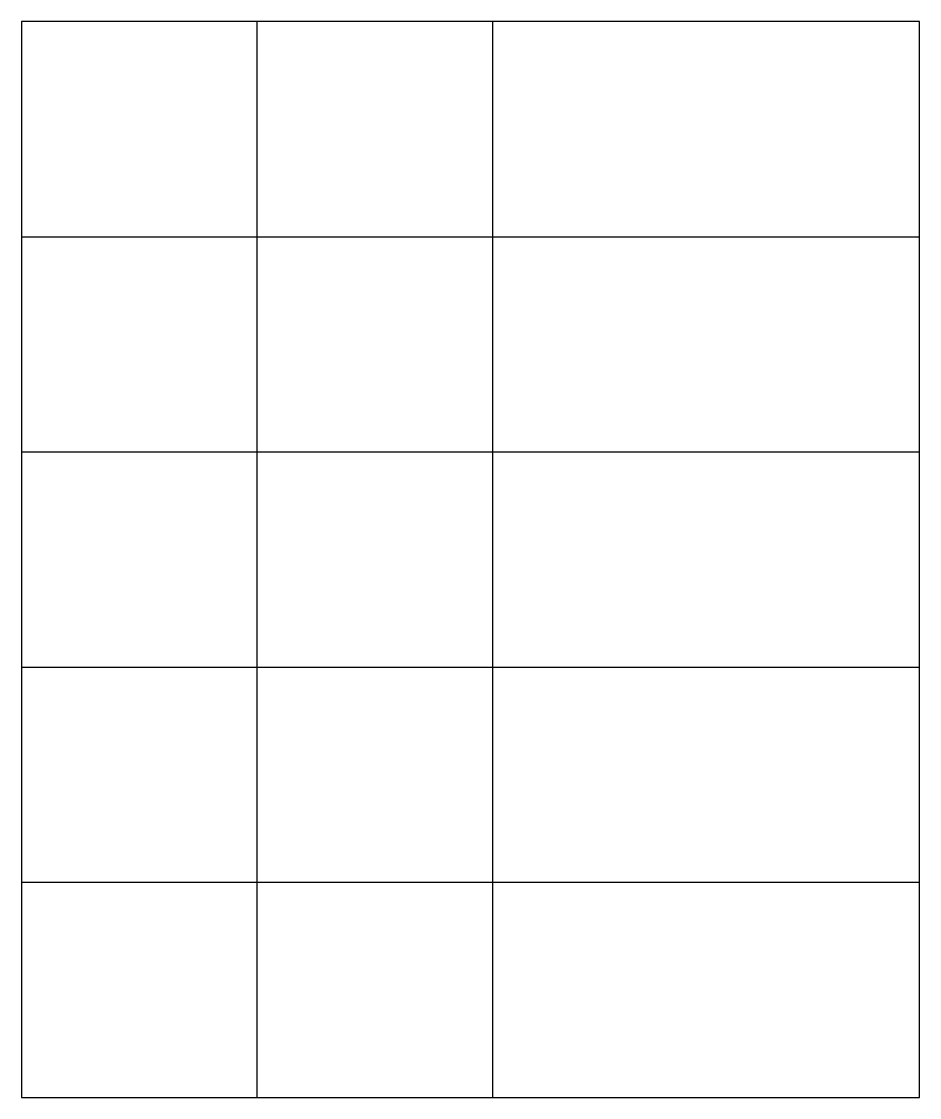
# Model space of a CAD drawing. Header units: millimetres. Extents: x 9612 to 23319, y 1863 to 14354.
# Drawn here: x 9612 to 12282, y 1863 to 5063 of the extents above; entities that cross this region are included whole.
import ezdxf

# ---------------------------------------------------------------- set-up
doc = ezdxf.new("R2010")
doc.units = ezdxf.units.MM
doc.header["$MEASUREMENT"] = 0

msp = doc.modelspace()

# ---------------------------------------------------------------- linework, layer by layer
for p, q in [((9612.20835, 5062.63623), (9612.20835, 1862.63623)), ((12282.20835, 5062.63623), (9612.20835, 5062.63623)), ((9612.20835, 5062.63623), (9612.20835, 1862.63623)), ((10312.20835, 5062.63623), (10312.20835, 1862.63623)), ((11012.20835, 5062.63623), (11012.20835, 1862.63623)), ((12282.20835, 5062.63623), (11682.20835, 5062.63623)), ((12282.20835, 1862.63623), (12282.20835, 5062.63623)), ((9612.20835, 4422.63623), (12282.20835, 4422.63623)), ((9612.20835, 3782.63623), (12282.20835, 3782.63623)), ((9612.20835, 3142.63623), (12282.20835, 3142.63623)), ((9612.20835, 2502.63623), (12282.20835, 2502.63623)), ((9612.20835, 1862.63623), (12282.20835, 1862.63623))]:
    msp.add_line(p, q)

doc.saveas('drawing.dxf')
